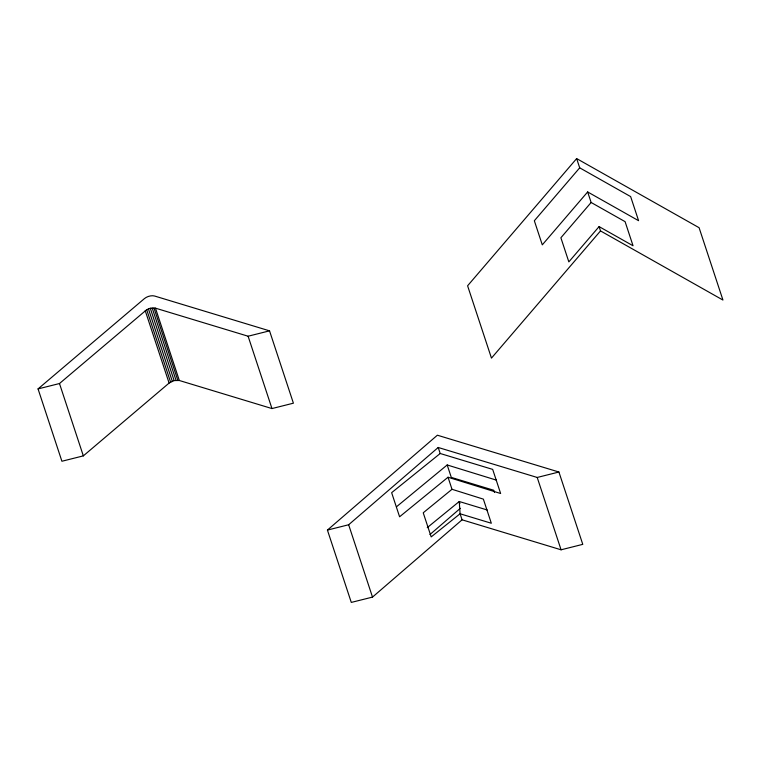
<?xml version="1.0" encoding="UTF-8"?>
<svg xmlns="http://www.w3.org/2000/svg" width="761" height="761" viewBox="0 0 761 761"><rect width="100%" height="100%" fill="white"/><g stroke="black" fill="none" stroke-linecap="round" stroke-linejoin="round"><path stroke-width="1.14" d="M576.648 158.583L467.596 285.784L491.463 358.117L600.515 230.916L599.088 226.597L568.838 261.879L560.886 237.765L591.135 202.483L587.654 191.943L542.289 244.861L534.336 220.747L579.701 167.829L576.648 158.583L699.093 227.71L722.95 300.053L600.515 230.916M462.079 519.811L372.51 597.1L351.287 602.417L327.42 530.084L437.375 435.206L558.916 472.02L582.774 544.353L561.076 549.803L462.079 519.811L460.091 513.78L459.254 501.509L487.211 509.984M327.42 530.084L348.652 524.757L438.212 447.478L537.209 477.461L558.916 472.02M429.955 534.536L460.348 508.31M38.05 388.909L144.419 298.607A7.505 4.005 -18.3 0 1 154.645 296.039L269.537 330.845L293.404 403.187L271.972 408.562L179.33 380.5L174.136 380.586L169.104 383.068L83.339 455.877L61.907 461.252L38.05 388.909L59.482 383.534L146.692 309.698L150.278 308.243L155.472 308.157L248.105 336.219L269.537 330.845M396.481 506.788L447.192 464.961L496.505 480.162M448.029 477.233L399.592 516.786L391.639 492.671L440.2 453.499L492.681 469.394L500.633 493.508L448.029 477.233L452.005 489.294L483.368 499.13L491.321 523.245L460.091 513.78L431.183 536.905L423.23 512.79L452.005 489.294M427.244 527.649L459.254 501.509L459.91 503.525M579.701 167.829L630.641 196.595L638.593 220.7L587.654 191.943M591.135 202.483L625.095 221.66L633.047 245.774L599.088 226.597M537.209 477.461L561.076 549.803M494.517 492.462L493.794 490.274L451.302 477.404L447.192 464.961M438.212 447.478L440.2 453.499M348.652 524.757L372.51 597.1M248.105 336.219L271.972 408.562M155.472 308.157L179.33 380.5M153.931 307.882L177.789 380.224M152.152 307.91L176.019 380.253M150.278 308.243L174.136 380.586M148.414 308.852L172.271 381.194M146.692 309.698L170.559 382.041M145.237 310.726L169.104 383.068M59.482 383.534L83.339 455.877"/></g></svg>
